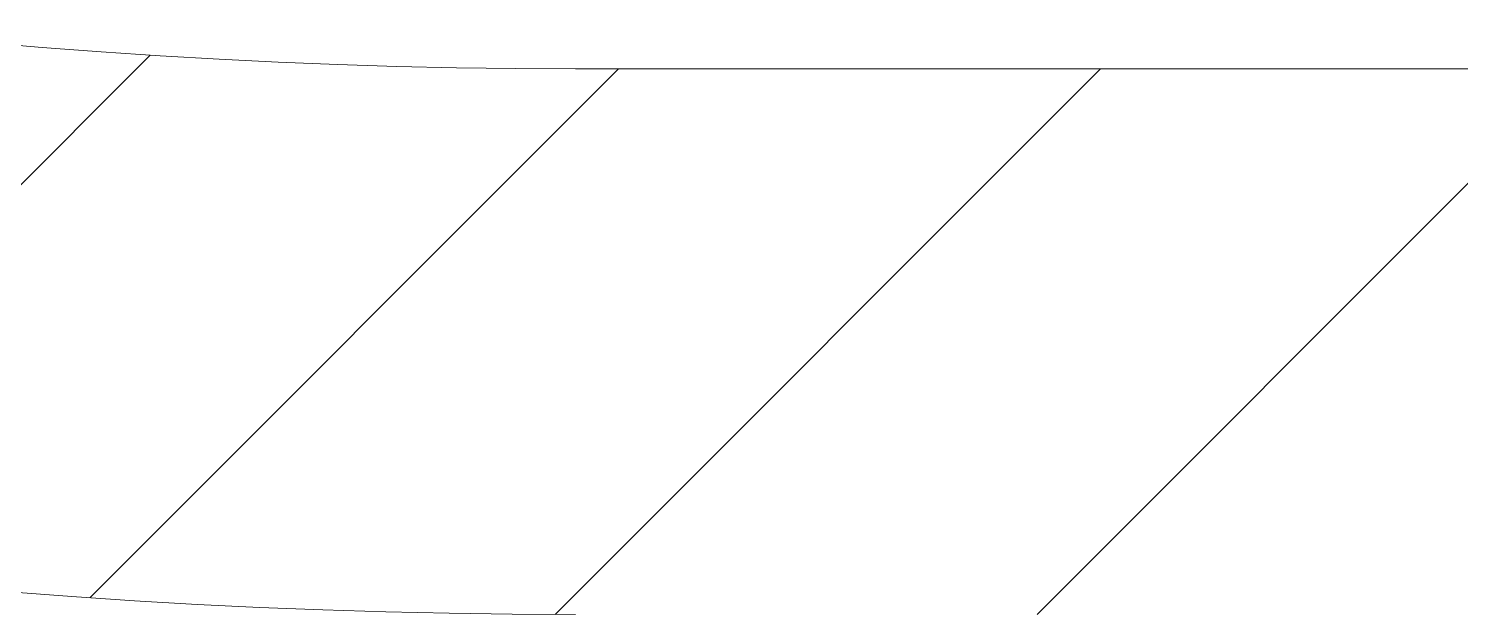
# Model space of a CAD drawing. Extents: x 174420 to 213214, y -41877 to -13498.
# Drawn here: x 182961.5 to 183150.6, y -25698.3 to -25621 of the extents above; entities that cross this region are included whole.
import ezdxf

# ---------------------------------------------------------------- set-up
doc = ezdxf.new("R2010")
doc.units = 0
doc.header["$LTSCALE"] = 500
doc.header["$MEASUREMENT"] = 0
doc.layers.get('0').update_dxf_attribs({"linetype": 'CONTINUOUS', "lineweight": 9})
doc.layers.add('COTAS', color=2, linetype='CONTINUOUS', lineweight=9)
doc.layers.add('FIBRA', color=3, linetype='CONTINUOUS', lineweight=20)

# ---------------------------------------------------------------- blocks, each defined once
blk = doc.blocks.new('*X11')
at = {"color": 0}
for p, q in [((-605.43, 2947.78), (-550.53, 3002.68)), ((-557.19, 2942.99), (-499.01, 3001.16)), ((-505.98, 2941.17), (-445.98, 3001.16)), ((-452.95, 2941.16), (-392.95, 3001.16))]:
    blk.add_line(p, q, dxfattribs=at)
blk = doc.blocks.new('*X10')
at = {"color": 0}
for p, q in [((-605.43, 2947.78), (-550.53, 3002.68)), ((-557.19, 2942.99), (-499.01, 3001.16)), ((-505.98, 2941.17), (-445.98, 3001.16)), ((-452.95, 2941.16), (-392.95, 3001.16))]:
    blk.add_line(p, q, dxfattribs=at)
blk = doc.blocks.new('*X9')
at = {"color": 0}
for p, q in [((-605.43, 2947.78), (-550.53, 3002.68)), ((-557.19, 2942.99), (-499.01, 3001.16)), ((-505.98, 2941.17), (-445.98, 3001.16)), ((-452.95, 2941.16), (-392.95, 3001.16))]:
    blk.add_line(p, q, dxfattribs=at)

msp = doc.modelspace()

# ---------------------------------------------------------------- linework, layer by layer
at = {"lineweight": 9}
msp.add_line((183033.72, -25626.29), (184189.01, -25626.29), dxfattribs=at)
for radius, start in [(869.52, 205.32749), (941.52, 206.51851), (1017.72, 207.59013)]:
    msp.add_arc((183033.72, -24756.77), radius, start, 270, dxfattribs=at)
at = {"layer": 'FIBRA', "lineweight": 9}
msp.add_arc((183033.72, -24756.77), 1071.72, 207.78183, 270, dxfattribs=at)

# ---------------------------------------------------------------- block references
at = {"layer": 'COTAS', "lineweight": 9, "xscale": 1.2, "yscale": 1.2, "zscale": 1.2}
for name in ['*X11', '*X10', '*X9']:
    msp.add_blockref(name, (183638.2, -29227.69), dxfattribs=at)

doc.saveas('drawing.dxf')
